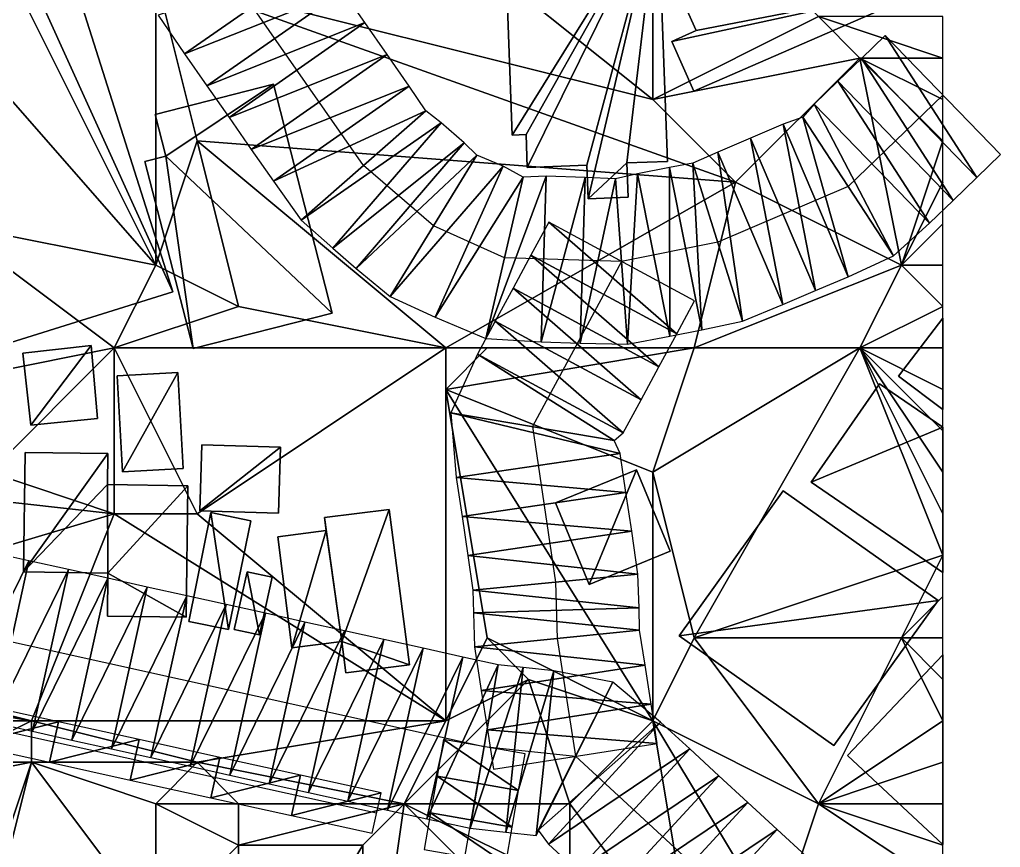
# Model space of a CAD drawing. Header units: metres. Extents: x 891 to 1103, y -901 to 900.
# Drawn here: x 1055.43 to 1102.78, y -384.11 to -344.15 of the extents above; entities that cross this region are included whole.
import ezdxf

# ---------------------------------------------------------------- set-up
doc = ezdxf.new("R2010")
doc.units = ezdxf.units.M
for name, color, linetype in [('OSM_BUILDING_FOOTPRINTS', 7, 'CONTINUOUS'), ('OSM_BUILDING_ROOFS', 1, 'CONTINUOUS'), ('OSM_BUILDING_WALLS', 8, 'CONTINUOUS'), ('OSM_ROAD_AXES', 2, 'CONTINUOUS'), ('OSM_ROAD_SURFACE', 9, 'CONTINUOUS'), ('OSM_TERRAIN', 3, 'CONTINUOUS'), ('OSM_WATER_SURFACE', 5, 'CONTINUOUS'), ('OSM_WATERWAYS', 5, 'CONTINUOUS')]:
    doc.layers.add(name, color=color, linetype=linetype)

msp = doc.modelspace()

# ---------------------------------------------------------------- linework, layer by layer
at = {"layer": 'OSM_BUILDING_FOOTPRINTS'}
for points in [[(1100, -342.354, 6.285), (1100, -333.365, 6.285), (1098.722, -330.487, 6.285), (1085.579, -336.238, 6.285), (1088.099, -341.922, 6.285), (1087.071, -342.375, 6.285), (1088.088, -344.676, 6.285), (1086.916, -345.195, 6.285), (1087.988, -347.606, 6.285)], [(1048.284, -339.234, 4.945), (1053.7, -337.21, 4.945), (1053.358, -336.126, 4.945), (1055.867, -335.341, 4.945), (1062.83, -357.282, 4.945), (1054.75, -359.815, 4.945), (1048.284, -339.234, 4.945)], [(1078.803, -338.682, 5.972), (1086.242, -338.405, 5.972), (1086.706, -350.99, 5.972), (1084.75, -351.057, 5.972), (1084.816, -352.716, 5.972), (1082.882, -352.793, 5.972), (1082.815, -351.178, 5.972), (1079.941, -351.289, 5.972), (1079.886, -349.696, 5.972), (1079.212, -349.718, 5.972), (1078.803, -338.682, 5.972)], [(1061.968, -348.723, 5.219), (1067.683, -347.263, 5.219), (1070.523, -358.322, 5.219), (1063.803, -360.025, 5.219), (1061.471, -350.99, 5.219), (1062.488, -350.736, 5.219), (1061.968, -348.723, 5.219)], [(1100, -358.552, 7.673), (1097.859, -361.364, 7.673), (1100, -362.969, 7.673)], [(1058.884, -359.881, 5.393), (1055.59, -360.257, 5.393), (1055.977, -363.73, 5.393), (1059.193, -363.398, 5.393), (1058.884, -359.881, 5.393)], [(1060.144, -361.341, 5.439), (1063.073, -361.186, 5.439), (1063.327, -365.82, 5.439), (1060.398, -365.986, 5.439), (1060.144, -361.341, 5.439)], [(1100, -363.828, 7.788), (1096.942, -361.729, 7.788), (1093.647, -366.473, 7.788), (1100, -370.831, 7.788)], [(1055.7, -365.046, 4.814), (1059.691, -365.101, 4.814), (1059.669, -366.594, 4.814), (1063.548, -366.649, 4.814), (1063.471, -372.997, 4.814), (1059.668, -372.942, 4.814), (1059.691, -370.863, 4.814), (1055.623, -370.807, 4.814), (1055.7, -365.046, 4.814)], [(1067.926, -367.966, 6.033), (1064.123, -367.855, 6.033), (1064.234, -364.67, 6.033), (1068.025, -364.792, 6.033), (1067.926, -367.966, 6.033)], [(1081.301, -367.468, 6.908), (1085.214, -365.876, 6.908), (1086.838, -369.813, 6.908), (1082.936, -371.416, 6.908), (1081.301, -367.468, 6.908)], [(1092.299, -366.893, 7.331), (1099.771, -372.191, 7.331), (1094.742, -379.191, 7.331), (1087.269, -373.894, 7.331), (1092.299, -366.893, 7.331)], [(1070.225, -368.817, 5.763), (1070.147, -368.187, 5.763), (1073.276, -367.789, 5.763), (1074.248, -375.298, 5.763), (1071.175, -375.685, 5.763), (1070.987, -374.17, 5.763), (1068.578, -374.479, 5.763), (1067.892, -369.116, 5.763), (1070.225, -368.817, 5.763)], [(1066.588, -368.342, 5.377), (1065.516, -373.583, 5.377), (1063.592, -373.196, 5.377), (1064.665, -367.943, 5.377), (1066.588, -368.342, 5.377)], [(1065.792, -373.583, 5.511), (1066.411, -370.808, 5.511), (1067.616, -371.062, 5.511), (1067.008, -373.849, 5.511), (1065.792, -373.583, 5.511)], [(1100, -374.807, 7.669), (1095.394, -379.678, 7.669), (1100, -383.975, 7.669)]]:
    msp.add_polyline3d(points, close=True, dxfattribs=at)
at = {"layer": 'OSM_BUILDING_ROOFS'}
for points in [[(1053.7, -337.21, 14.945), (1062.83, -357.282, 14.945), (1055.867, -335.341, 14.945)], [(1053.7, -337.21, 14.945), (1054.75, -359.815, 14.945), (1062.83, -357.282, 14.945)], [(1086.242, -338.405, 15.972), (1078.803, -338.682, 15.972), (1079.212, -349.718, 15.972)], [(1086.242, -338.405, 15.972), (1079.212, -349.718, 15.972), (1079.886, -349.696, 15.972)], [(1086.242, -338.405, 15.972), (1079.886, -349.696, 15.972), (1079.941, -351.289, 15.972)], [(1086.242, -338.405, 15.972), (1079.941, -351.289, 15.972), (1082.815, -351.178, 15.972)], [(1086.242, -338.405, 15.972), (1082.815, -351.178, 15.972), (1082.882, -352.793, 15.972)], [(1084.75, -351.057, 15.972), (1086.242, -338.405, 15.972), (1082.882, -352.793, 15.972)], [(1084.75, -351.057, 15.972), (1086.706, -350.99, 15.972), (1086.242, -338.405, 15.972)], [(1086.916, -345.195, 16.285), (1087.988, -347.606, 16.285), (1100, -342.354, 16.285)], [(1100, -342.354, 16.285), (1088.088, -344.676, 16.285), (1086.916, -345.195, 16.285)], [(1100, -342.354, 16.285), (1087.071, -342.375, 16.285), (1088.088, -344.676, 16.285)], [(1067.683, -347.263, 15.219), (1061.968, -348.723, 15.219), (1062.488, -350.736, 15.219)], [(1062.488, -350.736, 15.219), (1070.523, -358.322, 15.219), (1067.683, -347.263, 15.219)], [(1062.488, -350.736, 15.219), (1061.471, -350.99, 15.219), (1063.803, -360.025, 15.219)], [(1062.488, -350.736, 15.219), (1063.803, -360.025, 15.219), (1070.523, -358.322, 15.219)], [(1082.882, -352.793, 15.972), (1084.816, -352.716, 15.972), (1084.75, -351.057, 15.972)], [(1097.859, -361.364, 17.673), (1100, -362.969, 17.673), (1100, -358.552, 17.673)], [(1055.977, -363.73, 15.393), (1058.884, -359.881, 15.393), (1055.59, -360.257, 15.393)], [(1055.977, -363.73, 15.393), (1059.193, -363.398, 15.393), (1058.884, -359.881, 15.393)], [(1063.073, -361.186, 15.439), (1060.144, -361.341, 15.439), (1060.398, -365.986, 15.439)], [(1063.073, -361.186, 15.439), (1060.398, -365.986, 15.439), (1063.327, -365.82, 15.439)], [(1093.647, -366.473, 17.788), (1100, -363.828, 17.788), (1096.942, -361.729, 17.788)], [(1093.647, -366.473, 17.788), (1100, -370.831, 17.788), (1100, -363.828, 17.788)], [(1059.691, -365.101, 14.814), (1055.7, -365.046, 14.814), (1055.623, -370.807, 14.814)], [(1064.123, -367.855, 16.033), (1068.025, -364.792, 16.033), (1064.234, -364.67, 16.033)], [(1064.123, -367.855, 16.033), (1067.926, -367.966, 16.033), (1068.025, -364.792, 16.033)], [(1059.669, -366.594, 14.814), (1059.691, -365.101, 14.814), (1055.623, -370.807, 14.814)], [(1085.214, -365.876, 16.908), (1081.301, -367.468, 16.908), (1082.936, -371.416, 16.908)], [(1085.214, -365.876, 16.908), (1082.936, -371.416, 16.908), (1086.838, -369.813, 16.908)], [(1059.669, -366.594, 14.814), (1055.623, -370.807, 14.814), (1059.691, -370.863, 14.814)], [(1059.691, -370.863, 14.814), (1063.548, -366.649, 14.814), (1059.669, -366.594, 14.814)], [(1059.691, -370.863, 14.814), (1063.471, -372.997, 14.814), (1063.548, -366.649, 14.814)], [(1099.771, -372.191, 17.331), (1092.299, -366.893, 17.331), (1087.269, -373.894, 17.331)], [(1070.987, -374.17, 15.763), (1073.276, -367.789, 15.763), (1070.147, -368.187, 15.763)], [(1070.987, -374.17, 15.763), (1074.248, -375.298, 15.763), (1073.276, -367.789, 15.763)], [(1065.516, -373.583, 15.377), (1064.665, -367.943, 15.377), (1063.592, -373.196, 15.377)], [(1065.516, -373.583, 15.377), (1066.588, -368.342, 15.377), (1064.665, -367.943, 15.377)], [(1070.987, -374.17, 15.763), (1070.147, -368.187, 15.763), (1070.225, -368.817, 15.763)], [(1070.225, -368.817, 15.763), (1067.892, -369.116, 15.763), (1068.578, -374.479, 15.763)], [(1070.225, -368.817, 15.763), (1068.578, -374.479, 15.763), (1070.987, -374.17, 15.763)], [(1059.691, -370.863, 14.814), (1059.668, -372.942, 14.814), (1063.471, -372.997, 14.814)], [(1066.411, -370.808, 15.511), (1065.792, -373.583, 15.511), (1067.008, -373.849, 15.511)], [(1066.411, -370.808, 15.511), (1067.008, -373.849, 15.511), (1067.616, -371.062, 15.511)], [(1099.771, -372.191, 17.331), (1087.269, -373.894, 17.331), (1094.742, -379.191, 17.331)], [(1070.987, -374.17, 15.763), (1071.175, -375.685, 15.763), (1074.248, -375.298, 15.763)], [(1095.394, -379.678, 17.669), (1100, -383.975, 17.669), (1100, -374.807, 17.669)]]:
    msp.add_3dface(points, dxfattribs=at)
at = {"layer": 'OSM_BUILDING_WALLS'}
for points in [[(1062.83, -357.282, 4.945), (1055.867, -335.341, 4.945), (1055.867, -335.341, 14.945)], [(1062.83, -357.282, 4.945), (1055.867, -335.341, 14.945), (1062.83, -357.282, 14.945)], [(1086.706, -350.99, 5.972), (1086.242, -338.405, 5.972), (1086.242, -338.405, 15.972)], [(1086.706, -350.99, 5.972), (1086.242, -338.405, 15.972), (1086.706, -350.99, 15.972)], [(1078.803, -338.682, 5.972), (1079.212, -349.718, 5.972), (1079.212, -349.718, 15.972)], [(1078.803, -338.682, 5.972), (1079.212, -349.718, 15.972), (1078.803, -338.682, 15.972)], [(1087.988, -347.606, 6.285), (1100, -342.354, 6.285), (1100, -342.354, 16.285)], [(1087.988, -347.606, 6.285), (1100, -342.354, 16.285), (1087.988, -347.606, 16.285)], [(1087.071, -342.375, 6.285), (1088.088, -344.676, 6.285), (1088.088, -344.676, 16.285)], [(1087.071, -342.375, 6.285), (1088.088, -344.676, 16.285), (1087.071, -342.375, 16.285)], [(1088.088, -344.676, 6.285), (1086.916, -345.195, 6.285), (1086.916, -345.195, 16.285)], [(1088.088, -344.676, 6.285), (1086.916, -345.195, 16.285), (1088.088, -344.676, 16.285)], [(1086.916, -345.195, 6.285), (1087.988, -347.606, 6.285), (1087.988, -347.606, 16.285)], [(1086.916, -345.195, 6.285), (1087.988, -347.606, 16.285), (1086.916, -345.195, 16.285)], [(1067.683, -347.263, 5.219), (1061.968, -348.723, 5.219), (1061.968, -348.723, 15.219)], [(1067.683, -347.263, 5.219), (1061.968, -348.723, 15.219), (1067.683, -347.263, 15.219)], [(1070.523, -358.322, 5.219), (1067.683, -347.263, 5.219), (1067.683, -347.263, 15.219)], [(1070.523, -358.322, 5.219), (1067.683, -347.263, 15.219), (1070.523, -358.322, 15.219)], [(1061.968, -348.723, 5.219), (1062.488, -350.736, 5.219), (1062.488, -350.736, 15.219)], [(1061.968, -348.723, 5.219), (1062.488, -350.736, 15.219), (1061.968, -348.723, 15.219)], [(1079.212, -349.718, 5.972), (1079.886, -349.696, 5.972), (1079.886, -349.696, 15.972)], [(1079.212, -349.718, 5.972), (1079.886, -349.696, 15.972), (1079.212, -349.718, 15.972)], [(1079.886, -349.696, 5.972), (1079.941, -351.289, 5.972), (1079.941, -351.289, 15.972)], [(1079.886, -349.696, 5.972), (1079.941, -351.289, 15.972), (1079.886, -349.696, 15.972)], [(1062.488, -350.736, 5.219), (1061.471, -350.99, 5.219), (1061.471, -350.99, 15.219)], [(1062.488, -350.736, 5.219), (1061.471, -350.99, 15.219), (1062.488, -350.736, 15.219)], [(1061.471, -350.99, 5.219), (1063.803, -360.025, 5.219), (1063.803, -360.025, 15.219)], [(1061.471, -350.99, 5.219), (1063.803, -360.025, 15.219), (1061.471, -350.99, 15.219)], [(1079.941, -351.289, 5.972), (1082.815, -351.178, 5.972), (1082.815, -351.178, 15.972)], [(1079.941, -351.289, 5.972), (1082.815, -351.178, 15.972), (1079.941, -351.289, 15.972)], [(1082.815, -351.178, 5.972), (1082.882, -352.793, 5.972), (1082.882, -352.793, 15.972)], [(1082.815, -351.178, 5.972), (1082.882, -352.793, 15.972), (1082.815, -351.178, 15.972)], [(1084.75, -351.057, 5.972), (1086.706, -350.99, 5.972), (1086.706, -350.99, 15.972)], [(1084.75, -351.057, 5.972), (1086.706, -350.99, 15.972), (1084.75, -351.057, 15.972)], [(1084.816, -352.716, 5.972), (1084.75, -351.057, 5.972), (1084.75, -351.057, 15.972)], [(1084.816, -352.716, 5.972), (1084.75, -351.057, 15.972), (1084.816, -352.716, 15.972)], [(1082.882, -352.793, 5.972), (1084.816, -352.716, 5.972), (1084.816, -352.716, 15.972)], [(1082.882, -352.793, 5.972), (1084.816, -352.716, 15.972), (1082.882, -352.793, 15.972)], [(1054.75, -359.815, 4.945), (1062.83, -357.282, 4.945), (1062.83, -357.282, 14.945)], [(1054.75, -359.815, 4.945), (1062.83, -357.282, 14.945), (1054.75, -359.815, 14.945)], [(1063.803, -360.025, 5.219), (1070.523, -358.322, 5.219), (1070.523, -358.322, 15.219)], [(1063.803, -360.025, 5.219), (1070.523, -358.322, 15.219), (1063.803, -360.025, 15.219)], [(1100, -358.552, 7.673), (1097.859, -361.364, 7.673), (1097.859, -361.364, 17.673)], [(1100, -358.552, 7.673), (1097.859, -361.364, 17.673), (1100, -358.552, 17.673)], [(1100, -362.969, 7.673), (1100, -358.552, 7.673), (1100, -358.552, 17.673)], [(1100, -362.969, 7.673), (1100, -358.552, 17.673), (1100, -362.969, 17.673)], [(1058.884, -359.881, 5.393), (1055.59, -360.257, 5.393), (1055.59, -360.257, 15.393)], [(1058.884, -359.881, 5.393), (1055.59, -360.257, 15.393), (1058.884, -359.881, 15.393)], [(1055.59, -360.257, 5.393), (1055.977, -363.73, 5.393), (1055.977, -363.73, 15.393)], [(1055.59, -360.257, 5.393), (1055.977, -363.73, 15.393), (1055.59, -360.257, 15.393)], [(1059.193, -363.398, 5.393), (1058.884, -359.881, 5.393), (1058.884, -359.881, 15.393)], [(1059.193, -363.398, 5.393), (1058.884, -359.881, 15.393), (1059.193, -363.398, 15.393)], [(1063.073, -361.186, 5.439), (1060.144, -361.341, 5.439), (1060.144, -361.341, 15.439)], [(1063.073, -361.186, 5.439), (1060.144, -361.341, 15.439), (1063.073, -361.186, 15.439)], [(1063.327, -365.82, 5.439), (1063.073, -361.186, 5.439), (1063.073, -361.186, 15.439)], [(1063.327, -365.82, 5.439), (1063.073, -361.186, 15.439), (1063.327, -365.82, 15.439)], [(1060.144, -361.341, 5.439), (1060.398, -365.986, 5.439), (1060.398, -365.986, 15.439)], [(1060.144, -361.341, 5.439), (1060.398, -365.986, 15.439), (1060.144, -361.341, 15.439)], [(1096.942, -361.729, 7.788), (1093.647, -366.473, 7.788), (1093.647, -366.473, 17.788)], [(1096.942, -361.729, 7.788), (1093.647, -366.473, 17.788), (1096.942, -361.729, 17.788)], [(1100, -363.828, 7.788), (1096.942, -361.729, 7.788), (1096.942, -361.729, 17.788)], [(1100, -363.828, 7.788), (1096.942, -361.729, 17.788), (1100, -363.828, 17.788)], [(1097.859, -361.364, 7.673), (1100, -362.969, 7.673), (1100, -362.969, 17.673)], [(1097.859, -361.364, 7.673), (1100, -362.969, 17.673), (1097.859, -361.364, 17.673)], [(1055.977, -363.73, 5.393), (1059.193, -363.398, 5.393), (1059.193, -363.398, 15.393)], [(1055.977, -363.73, 5.393), (1059.193, -363.398, 15.393), (1055.977, -363.73, 15.393)], [(1100, -370.831, 7.788), (1100, -363.828, 7.788), (1100, -363.828, 17.788)], [(1100, -370.831, 7.788), (1100, -363.828, 17.788), (1100, -370.831, 17.788)], [(1055.7, -365.046, 4.814), (1055.623, -370.807, 4.814), (1055.623, -370.807, 14.814)], [(1055.7, -365.046, 4.814), (1055.623, -370.807, 14.814), (1055.7, -365.046, 14.814)], [(1059.691, -365.101, 4.814), (1055.7, -365.046, 4.814), (1055.7, -365.046, 14.814)], [(1059.691, -365.101, 4.814), (1055.7, -365.046, 14.814), (1059.691, -365.101, 14.814)], [(1064.234, -364.67, 6.033), (1064.123, -367.855, 6.033), (1064.123, -367.855, 16.033)], [(1064.234, -364.67, 6.033), (1064.123, -367.855, 16.033), (1064.234, -364.67, 16.033)], [(1068.025, -364.792, 6.033), (1064.234, -364.67, 6.033), (1064.234, -364.67, 16.033)], [(1068.025, -364.792, 6.033), (1064.234, -364.67, 16.033), (1068.025, -364.792, 16.033)], [(1067.926, -367.966, 6.033), (1068.025, -364.792, 6.033), (1068.025, -364.792, 16.033)], [(1067.926, -367.966, 6.033), (1068.025, -364.792, 16.033), (1067.926, -367.966, 16.033)], [(1059.669, -366.594, 4.814), (1059.691, -365.101, 4.814), (1059.691, -365.101, 14.814)], [(1059.669, -366.594, 4.814), (1059.691, -365.101, 14.814), (1059.669, -366.594, 14.814)], [(1060.398, -365.986, 5.439), (1063.327, -365.82, 5.439), (1063.327, -365.82, 15.439)], [(1060.398, -365.986, 5.439), (1063.327, -365.82, 15.439), (1060.398, -365.986, 15.439)], [(1085.214, -365.876, 6.908), (1081.301, -367.468, 6.908), (1081.301, -367.468, 16.908)], [(1085.214, -365.876, 6.908), (1081.301, -367.468, 16.908), (1085.214, -365.876, 16.908)], [(1086.838, -369.813, 6.908), (1085.214, -365.876, 6.908), (1085.214, -365.876, 16.908)], [(1086.838, -369.813, 6.908), (1085.214, -365.876, 16.908), (1086.838, -369.813, 16.908)], [(1093.647, -366.473, 7.788), (1100, -370.831, 7.788), (1100, -370.831, 17.788)], [(1093.647, -366.473, 7.788), (1100, -370.831, 17.788), (1093.647, -366.473, 17.788)], [(1063.548, -366.649, 4.814), (1059.669, -366.594, 4.814), (1059.669, -366.594, 14.814)], [(1063.548, -366.649, 4.814), (1059.669, -366.594, 14.814), (1063.548, -366.649, 14.814)], [(1063.471, -372.997, 4.814), (1063.548, -366.649, 4.814), (1063.548, -366.649, 14.814)], [(1063.471, -372.997, 4.814), (1063.548, -366.649, 14.814), (1063.471, -372.997, 14.814)], [(1092.299, -366.893, 7.331), (1087.269, -373.894, 7.331), (1087.269, -373.894, 17.331)], [(1092.299, -366.893, 7.331), (1087.269, -373.894, 17.331), (1092.299, -366.893, 17.331)], [(1099.771, -372.191, 7.331), (1092.299, -366.893, 7.331), (1092.299, -366.893, 17.331)], [(1099.771, -372.191, 7.331), (1092.299, -366.893, 17.331), (1099.771, -372.191, 17.331)], [(1064.123, -367.855, 6.033), (1067.926, -367.966, 6.033), (1067.926, -367.966, 16.033)], [(1064.123, -367.855, 6.033), (1067.926, -367.966, 16.033), (1064.123, -367.855, 16.033)], [(1073.276, -367.789, 5.763), (1070.147, -368.187, 5.763), (1070.147, -368.187, 15.763)], [(1073.276, -367.789, 5.763), (1070.147, -368.187, 15.763), (1073.276, -367.789, 15.763)], [(1074.248, -375.298, 5.763), (1073.276, -367.789, 5.763), (1073.276, -367.789, 15.763)], [(1074.248, -375.298, 5.763), (1073.276, -367.789, 15.763), (1074.248, -375.298, 15.763)], [(1081.301, -367.468, 6.908), (1082.936, -371.416, 6.908), (1082.936, -371.416, 16.908)], [(1081.301, -367.468, 6.908), (1082.936, -371.416, 16.908), (1081.301, -367.468, 16.908)], [(1064.665, -367.943, 5.377), (1063.592, -373.196, 5.377), (1063.592, -373.196, 15.377)], [(1064.665, -367.943, 5.377), (1063.592, -373.196, 15.377), (1064.665, -367.943, 15.377)], [(1066.588, -368.342, 5.377), (1064.665, -367.943, 5.377), (1064.665, -367.943, 15.377)], [(1066.588, -368.342, 5.377), (1064.665, -367.943, 15.377), (1066.588, -368.342, 15.377)], [(1065.516, -373.583, 5.377), (1066.588, -368.342, 5.377), (1066.588, -368.342, 15.377)], [(1065.516, -373.583, 5.377), (1066.588, -368.342, 15.377), (1065.516, -373.583, 15.377)], [(1070.147, -368.187, 5.763), (1070.225, -368.817, 5.763), (1070.225, -368.817, 15.763)], [(1070.147, -368.187, 5.763), (1070.225, -368.817, 15.763), (1070.147, -368.187, 15.763)], [(1070.225, -368.817, 5.763), (1067.892, -369.116, 5.763), (1067.892, -369.116, 15.763)], [(1070.225, -368.817, 5.763), (1067.892, -369.116, 15.763), (1070.225, -368.817, 15.763)], [(1067.892, -369.116, 5.763), (1068.578, -374.479, 5.763), (1068.578, -374.479, 15.763)], [(1067.892, -369.116, 5.763), (1068.578, -374.479, 15.763), (1067.892, -369.116, 15.763)], [(1082.936, -371.416, 6.908), (1086.838, -369.813, 6.908), (1086.838, -369.813, 16.908)], [(1082.936, -371.416, 6.908), (1086.838, -369.813, 16.908), (1082.936, -371.416, 16.908)], [(1055.623, -370.807, 4.814), (1059.691, -370.863, 4.814), (1059.691, -370.863, 14.814)], [(1055.623, -370.807, 4.814), (1059.691, -370.863, 14.814), (1055.623, -370.807, 14.814)], [(1059.691, -370.863, 4.814), (1059.668, -372.942, 4.814), (1059.668, -372.942, 14.814)], [(1059.691, -370.863, 4.814), (1059.668, -372.942, 14.814), (1059.691, -370.863, 14.814)], [(1066.411, -370.808, 5.511), (1065.792, -373.583, 5.511), (1065.792, -373.583, 15.511)], [(1066.411, -370.808, 5.511), (1065.792, -373.583, 15.511), (1066.411, -370.808, 15.511)], [(1067.616, -371.062, 5.511), (1066.411, -370.808, 5.511), (1066.411, -370.808, 15.511)], [(1067.616, -371.062, 5.511), (1066.411, -370.808, 15.511), (1067.616, -371.062, 15.511)], [(1067.008, -373.849, 5.511), (1067.616, -371.062, 5.511), (1067.616, -371.062, 15.511)], [(1067.008, -373.849, 5.511), (1067.616, -371.062, 15.511), (1067.008, -373.849, 15.511)], [(1094.742, -379.191, 7.331), (1099.771, -372.191, 7.331), (1099.771, -372.191, 17.331)], [(1094.742, -379.191, 7.331), (1099.771, -372.191, 17.331), (1094.742, -379.191, 17.331)], [(1059.668, -372.942, 4.814), (1063.471, -372.997, 4.814), (1063.471, -372.997, 14.814)], [(1059.668, -372.942, 4.814), (1063.471, -372.997, 14.814), (1059.668, -372.942, 14.814)], [(1063.592, -373.196, 5.377), (1065.516, -373.583, 5.377), (1065.516, -373.583, 15.377)], [(1063.592, -373.196, 5.377), (1065.516, -373.583, 15.377), (1063.592, -373.196, 15.377)], [(1065.792, -373.583, 5.511), (1067.008, -373.849, 5.511), (1067.008, -373.849, 15.511)], [(1065.792, -373.583, 5.511), (1067.008, -373.849, 15.511), (1065.792, -373.583, 15.511)], [(1087.269, -373.894, 7.331), (1094.742, -379.191, 7.331), (1094.742, -379.191, 17.331)], [(1087.269, -373.894, 7.331), (1094.742, -379.191, 17.331), (1087.269, -373.894, 17.331)], [(1068.578, -374.479, 5.763), (1070.987, -374.17, 5.763), (1070.987, -374.17, 15.763)], [(1068.578, -374.479, 5.763), (1070.987, -374.17, 15.763), (1068.578, -374.479, 15.763)], [(1070.987, -374.17, 5.763), (1071.175, -375.685, 5.763), (1071.175, -375.685, 15.763)], [(1070.987, -374.17, 5.763), (1071.175, -375.685, 15.763), (1070.987, -374.17, 15.763)], [(1100, -374.807, 7.669), (1095.394, -379.678, 7.669), (1095.394, -379.678, 17.669)], [(1100, -374.807, 7.669), (1095.394, -379.678, 17.669), (1100, -374.807, 17.669)], [(1100, -383.975, 7.669), (1100, -374.807, 7.669), (1100, -374.807, 17.669)], [(1100, -383.975, 7.669), (1100, -374.807, 17.669), (1100, -383.975, 17.669)], [(1071.175, -375.685, 5.763), (1074.248, -375.298, 5.763), (1074.248, -375.298, 15.763)], [(1071.175, -375.685, 5.763), (1074.248, -375.298, 15.763), (1071.175, -375.685, 15.763)], [(1095.394, -379.678, 7.669), (1100, -383.975, 7.669), (1100, -383.975, 17.669)], [(1095.394, -379.678, 7.669), (1100, -383.975, 17.669), (1095.394, -379.678, 17.669)]]:
    msp.add_3dface(points, dxfattribs=at)
at = {"layer": 'OSM_ROAD_AXES'}
for points in [[(1100, -347.791, 8.88), (1095.438, -352.207, 9.059), (1089.138, -354.894, 8.937), (1084.495, -355.823, 8.778), (1078.847, -355.646, 8.547), (1075.409, -354.098, 8.388), (1072.038, -351.189, 8.224), (1065.605, -341.977, 7.724), (1054.474, -316.663, 7.113), (1047.655, -301.346, 7.406), (1040.216, -283.264, 8.159)], [(1084.495, -355.823, 8.778), (1080.195, -363.797, 8.917), (1081.3, -371.306, 8.945), (1081.378, -374.026, 8.975), (1082.262, -379.71, 8.714)], [(992.949, -356.651, 2.258), (1003.328, -363.419, 2.144), (1026.452, -367.843, 3.414), (1077.863, -379.246, 8.463), (1082.262, -379.71, 8.714), (1093.503, -390.062, 9.682), (1100, -399.277, 9.83)], [(1070.312, -421.978, 9.412), (1076.624, -386.335, 8.478), (1077.863, -379.246, 8.463)]]:
    msp.add_polyline3d(points, dxfattribs=at)
at = {"layer": 'OSM_ROAD_SURFACE'}
for points in [[(1069.957, -341.222, 7.79), (1062.113, -343.927, 7.685), (1063.398, -345.802, 7.842)], [(1071.029, -342.757, 7.87), (1069.957, -341.222, 7.79), (1063.398, -345.802, 7.842)], [(1071.029, -342.757, 7.87), (1063.398, -345.802, 7.842), (1064.47, -347.338, 7.906)], [(1072.101, -344.293, 7.949), (1071.029, -342.757, 7.87), (1064.47, -347.338, 7.906)], [(1072.101, -344.293, 7.949), (1064.47, -347.338, 7.906), (1065.542, -348.873, 7.971)], [(1073.173, -345.828, 8.224), (1072.101, -344.293, 7.949), (1065.542, -348.873, 7.971)], [(1097.218, -344.917, 8.78), (1096.078, -346.021, 9.057), (1101.642, -351.769, 9.015)], [(1097.218, -344.917, 8.78), (1101.642, -351.769, 9.015), (1102.782, -350.665, 8.997)], [(1073.173, -345.828, 8.224), (1065.542, -348.873, 7.971), (1066.614, -350.409, 8.035)], [(1074.245, -347.364, 8.325), (1073.173, -345.828, 8.224), (1066.614, -350.409, 8.035)], [(1096.078, -346.021, 9.057), (1094.937, -347.125, 9.06), (1100.501, -352.873, 9.028)], [(1096.078, -346.021, 9.057), (1100.501, -352.873, 9.028), (1101.642, -351.769, 9.015)], [(1074.245, -347.364, 8.325), (1066.614, -350.409, 8.035), (1067.686, -351.944, 8.091)], [(1075.046, -348.552, 8.373), (1074.245, -347.364, 8.325), (1067.686, -351.944, 8.091)], [(1094.937, -347.125, 9.06), (1093.797, -348.229, 9.059), (1099.361, -353.977, 9.128)], [(1094.937, -347.125, 9.06), (1099.361, -353.977, 9.128), (1100.501, -352.873, 9.028)], [(1093.797, -348.229, 9.059), (1093.249, -348.859, 9.059), (1097.628, -355.555, 9.16)], [(1093.797, -348.229, 9.059), (1097.628, -355.555, 9.16), (1099.361, -353.977, 9.128)], [(1075.046, -348.552, 8.373), (1067.686, -351.944, 8.091), (1069.03, -353.826, 8.161)], [(1075.775, -349.13, 8.412), (1075.046, -348.552, 8.373), (1069.03, -353.826, 8.161)], [(1093.249, -348.859, 9.059), (1092.294, -349.199, 9.007), (1095.433, -356.558, 9.101)], [(1093.249, -348.859, 9.059), (1095.433, -356.558, 9.101), (1097.628, -355.555, 9.16)], [(1075.775, -349.13, 8.412), (1069.03, -353.826, 8.161), (1070.549, -355.187, 8.235)], [(1076.898, -350.1, 8.472), (1075.775, -349.13, 8.412), (1070.549, -355.187, 8.235)], [(1092.294, -349.199, 9.007), (1090.719, -349.871, 8.917), (1093.857, -357.23, 9.055)], [(1092.294, -349.199, 9.007), (1093.857, -357.23, 9.055), (1095.433, -356.558, 9.101)], [(1090.719, -349.871, 8.917), (1089.144, -350.543, 8.827), (1092.282, -357.902, 9.008)], [(1090.719, -349.871, 8.917), (1092.282, -357.902, 9.008), (1093.857, -357.23, 9.055)], [(1076.898, -350.1, 8.472), (1070.549, -355.187, 8.235), (1071.673, -356.157, 8.29)], [(1077.501, -350.688, 8.505), (1076.898, -350.1, 8.472), (1071.673, -356.157, 8.29)], [(1077.501, -350.688, 8.505), (1071.673, -356.157, 8.29), (1073.318, -357.507, 8.37)], [(1078.771, -351.225, 8.565), (1077.501, -350.688, 8.505), (1073.318, -357.507, 8.37)], [(1089.144, -350.543, 8.827), (1087.939, -351.078, 8.915), (1090.337, -358.71, 8.952)], [(1089.144, -350.543, 8.827), (1090.337, -358.71, 8.952), (1092.282, -357.902, 9.008)], [(1078.771, -351.225, 8.565), (1073.318, -357.507, 8.37), (1075.485, -358.519, 8.47)], [(1079.748, -351.749, 8.611), (1078.771, -351.225, 8.565), (1075.485, -358.519, 8.47)], [(1086.806, -351.282, 8.91), (1085.258, -351.591, 8.847), (1086.828, -359.436, 8.849)], [(1087.939, -351.078, 8.915), (1086.806, -351.282, 8.91), (1088.375, -359.126, 8.901)], [(1086.806, -351.282, 8.91), (1086.828, -359.436, 8.849), (1088.375, -359.126, 8.901)], [(1087.939, -351.078, 8.915), (1088.375, -359.126, 8.901), (1090.337, -358.71, 8.952)], [(1079.748, -351.749, 8.611), (1075.485, -358.519, 8.47), (1077.945, -359.543, 8.569)], [(1080.855, -351.707, 8.658), (1079.748, -351.749, 8.611), (1077.945, -359.543, 8.569)], [(1080.855, -351.707, 8.658), (1077.945, -359.543, 8.569), (1080.604, -359.703, 8.65)], [(1082.738, -351.766, 8.74), (1080.855, -351.707, 8.658), (1080.604, -359.703, 8.65)], [(1082.738, -351.766, 8.74), (1080.604, -359.703, 8.65), (1082.487, -359.762, 8.709)], [(1084.204, -351.834, 8.804), (1082.738, -351.766, 8.74), (1082.487, -359.762, 8.709)], [(1085.258, -351.591, 8.847), (1084.204, -351.834, 8.804), (1084.787, -359.812, 8.78)], [(1085.258, -351.591, 8.847), (1084.787, -359.812, 8.78), (1086.828, -359.436, 8.849)], [(1084.204, -351.834, 8.804), (1082.487, -359.762, 8.709), (1084.787, -359.812, 8.78)], [(1080.975, -353.924, 8.678), (1080.115, -355.519, 8.651), (1087.156, -359.316, 8.861)], [(1080.975, -353.924, 8.678), (1087.156, -359.316, 8.861), (1088.016, -357.722, 8.911)], [(1080.115, -355.519, 8.651), (1079.255, -357.114, 8.624), (1086.296, -360.911, 8.901)], [(1080.115, -355.519, 8.651), (1086.296, -360.911, 8.901), (1087.156, -359.316, 8.861)], [(1079.255, -357.114, 8.624), (1078.395, -358.708, 8.595), (1085.436, -362.506, 8.95)], [(1079.255, -357.114, 8.624), (1085.436, -362.506, 8.95), (1086.296, -360.911, 8.901)], [(1078.395, -358.708, 8.595), (1077.535, -360.303, 8.825), (1084.576, -364.101, 9)], [(1078.395, -358.708, 8.595), (1084.576, -364.101, 9), (1085.436, -362.506, 8.95)], [(1077.535, -360.303, 8.825), (1076.251, -363.133, 8.906), (1084.14, -364.46, 9.01)], [(1077.535, -360.303, 8.825), (1084.14, -364.46, 9.01), (1084.576, -364.101, 9)], [(1076.251, -363.133, 8.906), (1076.514, -366.256, 8.877), (1084.429, -365.091, 9.032)], [(1076.251, -363.133, 8.906), (1084.429, -365.091, 9.032), (1084.14, -364.46, 9.01)], [(1076.514, -366.256, 8.877), (1084.705, -366.969, 9.046), (1084.429, -365.091, 9.032)], [(1076.514, -366.256, 8.877), (1076.791, -368.134, 8.886), (1084.705, -366.969, 9.046)], [(1076.791, -368.134, 8.886), (1084.982, -368.846, 9.051), (1084.705, -366.969, 9.046)], [(1076.791, -368.134, 8.886), (1077.067, -370.011, 8.895), (1084.982, -368.846, 9.051)], [(1077.067, -370.011, 8.895), (1085.282, -370.918, 9.056), (1084.982, -368.846, 9.051)], [(1052.243, -377.661, 6.559), (1055.88, -370.273, 6.985), (1053.976, -369.851, 6.814)], [(1052.243, -377.661, 6.559), (1054.147, -378.083, 6.709), (1055.88, -370.273, 6.985)], [(1054.147, -378.083, 6.709), (1057.784, -370.695, 7.157), (1055.88, -370.273, 6.985)], [(1077.067, -370.011, 8.895), (1077.319, -371.693, 8.904), (1085.282, -370.918, 9.056)], [(1054.147, -378.083, 6.709), (1056.052, -378.505, 6.845), (1057.784, -370.695, 7.157)], [(1056.052, -378.505, 6.845), (1059.688, -371.118, 7.302), (1057.784, -370.695, 7.157)], [(1056.052, -378.505, 6.845), (1057.956, -378.928, 7.031), (1059.688, -371.118, 7.302)], [(1057.956, -378.928, 7.031), (1061.592, -371.54, 7.415), (1059.688, -371.118, 7.302)], [(1077.319, -371.693, 8.904), (1085.338, -372.552, 9.057), (1085.282, -370.918, 9.056)], [(1057.956, -378.928, 7.031), (1059.86, -379.35, 7.217), (1061.592, -371.54, 7.415)], [(1059.86, -379.35, 7.217), (1063.496, -371.962, 7.527), (1061.592, -371.54, 7.415)], [(1077.319, -371.693, 8.904), (1077.341, -372.78, 8.864), (1085.338, -372.552, 9.057)], [(1059.86, -379.35, 7.217), (1061.764, -379.772, 7.404), (1063.496, -371.962, 7.527)], [(1061.764, -379.772, 7.404), (1065.4, -372.385, 7.64), (1063.496, -371.962, 7.527)], [(1061.764, -379.772, 7.404), (1063.668, -380.195, 7.603), (1065.4, -372.385, 7.64)], [(1063.668, -380.195, 7.603), (1067.304, -372.807, 7.753), (1065.4, -372.385, 7.64)], [(1077.341, -372.78, 8.864), (1085.357, -373.619, 9.057), (1085.338, -372.552, 9.057)], [(1063.668, -380.195, 7.603), (1065.572, -380.617, 7.666), (1067.304, -372.807, 7.753)], [(1065.572, -380.617, 7.666), (1069.208, -373.229, 7.968), (1067.304, -372.807, 7.753)], [(1077.341, -372.78, 8.864), (1077.399, -374.434, 8.812), (1085.357, -373.619, 9.057)], [(1065.572, -380.617, 7.666), (1067.476, -381.039, 7.778), (1069.208, -373.229, 7.968)], [(1067.476, -381.039, 7.778), (1071.112, -373.652, 8.175), (1069.208, -373.229, 7.968)], [(1067.476, -381.039, 7.778), (1069.38, -381.462, 7.889), (1071.112, -373.652, 8.175)], [(1069.38, -381.462, 7.889), (1073.017, -374.074, 8.207), (1071.112, -373.652, 8.175)], [(1069.38, -381.462, 7.889), (1071.284, -381.884, 8.001), (1073.017, -374.074, 8.207)], [(1071.284, -381.884, 8.001), (1074.921, -374.496, 8.238), (1073.017, -374.074, 8.207)], [(1077.399, -374.434, 8.812), (1085.625, -375.306, 9.062), (1085.357, -373.619, 9.057)], [(1071.284, -381.884, 8.001), (1073.188, -382.306, 8.246), (1074.921, -374.496, 8.238)], [(1073.188, -382.306, 8.246), (1076.825, -374.918, 8.604), (1074.921, -374.496, 8.238)], [(1077.399, -374.434, 8.812), (1077.72, -376.536, 8.5), (1085.625, -375.306, 9.062)], [(1073.188, -382.306, 8.246), (1075.092, -382.729, 8.432), (1076.825, -374.918, 8.604)], [(1075.092, -382.729, 8.432), (1078.538, -375.303, 8.753), (1076.825, -374.918, 8.604)], [(1075.092, -382.729, 8.432), (1077.187, -383.189, 8.614), (1078.538, -375.303, 8.753)], [(1077.187, -383.189, 8.614), (1079.749, -375.423, 8.797), (1078.538, -375.303, 8.753)], [(1077.187, -383.189, 8.614), (1078.909, -383.379, 8.718), (1079.749, -375.423, 8.797)], [(1077.72, -376.536, 8.5), (1085.92, -377.201, 9.067), (1085.625, -375.306, 9.062)], [(1078.909, -383.379, 8.718), (1081.216, -375.578, 9.043), (1079.749, -375.423, 8.797)], [(1078.909, -383.379, 8.718), (1080.375, -383.534, 8.806), (1081.216, -375.578, 9.043)], [(1080.375, -383.534, 8.806), (1084.064, -376.139, 9.048), (1081.216, -375.578, 9.043)], [(1080.375, -383.534, 8.806), (1080.46, -383.282, 8.785), (1084.064, -376.139, 9.048)], [(1080.46, -383.282, 8.785), (1086.377, -378.062, 9.104), (1084.064, -376.139, 9.048)], [(1077.72, -376.536, 8.5), (1078.015, -378.43, 8.517), (1085.92, -377.201, 9.067)], [(1078.015, -378.43, 8.517), (1086.214, -379.096, 9.106), (1085.92, -377.201, 9.067)], [(1080.46, -383.282, 8.785), (1080.958, -383.947, 8.877), (1086.377, -378.062, 9.104)], [(1080.958, -383.947, 8.877), (1087.782, -379.356, 9.195), (1086.377, -378.062, 9.104)], [(1078.015, -378.43, 8.517), (1078.309, -380.325, 8.541), (1086.214, -379.096, 9.106)], [(1079.523, -381.362, 8.607), (1075.892, -378.902, 8.286), (1075.583, -380.674, 8.408)], [(1079.523, -381.362, 8.607), (1079.833, -379.59, 8.613), (1075.892, -378.902, 8.286)], [(1080.958, -383.947, 8.877), (1082.363, -385.241, 9.055), (1087.782, -379.356, 9.195)], [(1082.363, -385.241, 9.055), (1089.187, -380.65, 9.292), (1087.782, -379.356, 9.195)], [(1079.214, -383.134, 8.709), (1075.583, -380.674, 8.408), (1075.273, -382.446, 8.445)], [(1079.214, -383.134, 8.709), (1079.523, -381.362, 8.607), (1075.583, -380.674, 8.408)], [(1082.363, -385.241, 9.055), (1083.768, -386.535, 9.173), (1089.187, -380.65, 9.292)], [(1083.768, -386.535, 9.173), (1090.592, -381.944, 9.389), (1089.187, -380.65, 9.292)], [(1083.768, -386.535, 9.173), (1085.173, -387.829, 9.291), (1090.592, -381.944, 9.389)], [(1085.173, -387.829, 9.291), (1091.997, -383.238, 9.486), (1090.592, -381.944, 9.389)], [(1078.904, -384.907, 8.791), (1075.273, -382.446, 8.445), (1074.964, -384.218, 8.418)], [(1078.904, -384.907, 8.791), (1079.214, -383.134, 8.709), (1075.273, -382.446, 8.445)], [(1085.173, -387.829, 9.291), (1086.578, -389.123, 9.376), (1091.997, -383.238, 9.486)], [(1086.578, -389.123, 9.376), (1093.403, -384.532, 9.579), (1091.997, -383.238, 9.486)]]:
    msp.add_3dface(points, dxfattribs=at)
at = {"layer": 'OSM_TERRAIN'}
for points in [[(1062, -356, 7.111), (1052, -336, 6.944), (1048, -340, 7.002)], [(1062, -356, 7.111), (1062, -342, 7.685), (1052, -336, 6.944)], [(1086, -348, 8.217), (1094, -344, 8.625), (1086, -336, 8.452)], [(1086, -338, 8.254), (1086, -348, 8.217), (1086, -336, 8.452)], [(1076, -340, 7.755), (1086, -348, 8.217), (1086, -338, 8.254)], [(1052, -354, 6.959), (1062, -356, 7.111), (1048, -340, 7.002)], [(1062, -342, 7.685), (1086, -348, 8.217), (1076, -340, 7.755)], [(1064, -350, 7.869), (1090, -352, 9.005), (1062, -342, 7.685)], [(1090, -352, 9.005), (1086, -348, 8.217), (1062, -342, 7.685)], [(1062, -356, 7.111), (1064, -350, 7.869), (1062, -342, 7.685)], [(1086, -348, 8.217), (1096, -346, 9.01), (1094, -344, 8.625)], [(1096, -346, 9.01), (1100, -346, 8.82), (1094, -344, 8.625)], [(1100, -346, 8.82), (1100, -344, 8.82), (1094, -344, 8.625)], [(1090, -352, 9.005), (1096, -346, 9.01), (1086, -348, 8.217)], [(1090, -352, 9.005), (1098, -356, 9.117), (1096, -346, 9.01)], [(1096, -346, 9.01), (1098, -356, 9.117), (1100, -350, 8.952)], [(1100, -350, 8.952), (1100, -348, 8.887), (1096, -346, 9.01)], [(1096, -346, 9.01), (1100, -348, 8.887), (1100, -346, 8.82)], [(1062, -356, 7.111), (1066, -358, 7.808), (1064, -350, 7.869)], [(1066, -358, 7.808), (1076, -360, 8.451), (1064, -350, 7.869)], [(1076, -360, 8.451), (1090, -352, 9.005), (1064, -350, 7.869)], [(1098, -356, 9.117), (1100, -352, 9.005), (1100, -350, 8.952)], [(1076, -360, 8.451), (1088, -360, 8.828), (1090, -352, 9.005)], [(1088, -360, 8.828), (1098, -356, 9.117), (1090, -352, 9.005)], [(1098, -356, 9.117), (1100, -354, 9.11), (1100, -352, 9.005)], [(1050, -362, 6.824), (1060, -360, 7.561), (1052, -354, 6.959)], [(1052, -354, 6.959), (1060, -360, 7.561), (1062, -356, 7.111)], [(1100, -356, 9.393), (1100, -354, 9.11), (1098, -356, 9.117)], [(1060, -360, 7.561), (1066, -358, 7.808), (1062, -356, 7.111)], [(1088, -360, 8.828), (1096, -360, 9.703), (1098, -356, 9.117)], [(1096, -360, 9.703), (1100, -358, 9.663), (1098, -356, 9.117)], [(1100, -358, 9.663), (1100, -356, 9.393), (1098, -356, 9.117)], [(1060, -360, 7.561), (1076, -360, 8.451), (1066, -358, 7.808)], [(1096, -360, 9.703), (1100, -360, 9.701), (1100, -358, 9.663)], [(1054, -366, 7.239), (1060, -360, 7.561), (1050, -362, 6.824)], [(1054, -366, 7.239), (1060, -368, 7.334), (1060, -360, 7.561)], [(1060, -368, 7.334), (1064, -368, 8.075), (1060, -360, 7.561)], [(1064, -368, 8.075), (1076, -360, 8.451), (1060, -360, 7.561)], [(1064, -368, 8.075), (1076, -378, 8.152), (1076, -360, 8.451)], [(1076, -378, 8.152), (1076, -362, 8.843), (1076, -360, 8.451)], [(1076, -362, 8.843), (1086, -366, 9.019), (1088, -360, 8.828)], [(1076, -362, 8.843), (1078, -360, 8.796), (1076, -360, 8.451)], [(1076, -362, 8.843), (1088, -360, 8.828), (1078, -360, 8.796)], [(1078, -360, 8.796), (1088, -360, 8.828), (1076, -360, 8.451)], [(1086, -366, 9.019), (1088, -374, 9.489), (1096, -360, 9.703)], [(1086, -366, 9.019), (1096, -360, 9.703), (1088, -360, 8.828)], [(1088, -374, 9.489), (1100, -370, 9.821), (1096, -360, 9.703)], [(1100, -370, 9.821), (1100, -368, 9.821), (1096, -360, 9.703)], [(1100, -368, 9.821), (1100, -366, 9.821), (1096, -360, 9.703)], [(1096, -360, 9.703), (1100, -366, 9.821), (1100, -364, 9.821)], [(1100, -364, 9.821), (1100, -362, 9.764), (1096, -360, 9.703)], [(1096, -360, 9.703), (1100, -362, 9.764), (1100, -360, 9.701)], [(1086, -378, 9.018), (1076, -362, 8.843), (1078, -374, 8.976)], [(1086, -378, 9.018), (1086, -366, 9.019), (1076, -362, 8.843)], [(1076, -378, 8.152), (1078, -374, 8.976), (1076, -362, 8.843)], [(1042, -366, 5.616), (1040, -374, 5.442), (1060, -368, 7.334)], [(1060, -368, 7.334), (1054, -366, 7.239), (1042, -366, 5.616)], [(1086, -378, 9.018), (1088, -374, 9.489), (1086, -366, 9.019)], [(1040, -374, 5.442), (1056, -378, 6.88), (1060, -368, 7.334)], [(1056, -378, 6.88), (1076, -378, 8.152), (1060, -368, 7.334)], [(1076, -378, 8.152), (1064, -368, 8.075), (1060, -368, 7.334)], [(1098, -374, 9.598), (1100, -370, 9.821), (1088, -374, 9.489)], [(1098, -374, 9.598), (1100, -372, 9.77), (1100, -370, 9.821)], [(1098, -374, 9.598), (1100, -374, 9.728), (1100, -372, 9.77)], [(1044, -376, 5.939), (1056, -378, 6.88), (1040, -374, 5.442)], [(1076, -378, 8.152), (1080, -376, 8.552), (1078, -374, 8.976)], [(1080, -376, 8.552), (1086, -378, 9.018), (1078, -374, 8.976)], [(1086, -378, 9.018), (1094, -382, 9.615), (1088, -374, 9.489)], [(1094, -382, 9.615), (1098, -374, 9.598), (1088, -374, 9.489)], [(1098, -374, 9.598), (1094, -382, 9.615), (1100, -378, 9.887)], [(1100, -378, 9.887), (1100, -376, 9.788), (1098, -374, 9.598)], [(1100, -376, 9.788), (1100, -374, 9.728), (1098, -374, 9.598)], [(1048, -378, 5.898), (1056, -378, 6.88), (1044, -376, 5.939)], [(1082, -382, 8.683), (1080, -376, 8.552), (1074, -382, 8.287)], [(1074, -382, 8.287), (1080, -376, 8.552), (1076, -378, 8.152)], [(1082, -382, 8.683), (1086, -378, 9.018), (1080, -376, 8.552)], [(1048, -378, 5.898), (1052, -380, 6.534), (1056, -378, 6.88)], [(1052, -380, 6.534), (1056, -380, 6.515), (1056, -378, 6.88)], [(1056, -380, 6.515), (1064, -380, 7.621), (1056, -378, 6.88)], [(1064, -380, 7.621), (1076, -378, 8.152), (1056, -378, 6.88)], [(1064, -380, 7.621), (1074, -382, 8.287), (1076, -378, 8.152)], [(1088, -390, 9.436), (1086, -378, 9.018), (1082, -382, 8.683)], [(1088, -390, 9.436), (1092, -388, 9.373), (1086, -378, 9.018)], [(1092, -388, 9.373), (1094, -382, 9.615), (1086, -378, 9.018)], [(1094, -382, 9.615), (1100, -380, 9.924), (1100, -378, 9.887)], [(1050, -398, 7.352), (1056, -380, 6.515), (1026, -386, 5.018)], [(1026, -386, 5.018), (1056, -380, 6.515), (1052, -380, 6.534)], [(1050, -398, 7.352), (1054, -388, 7.388), (1056, -380, 6.515)], [(1054, -388, 7.388), (1062, -388, 7.324), (1056, -380, 6.515)], [(1062, -388, 7.324), (1062, -382, 7.113), (1056, -380, 6.515)], [(1062, -382, 7.113), (1064, -380, 7.621), (1056, -380, 6.515)], [(1062, -382, 7.113), (1066, -382, 7.173), (1064, -380, 7.621)], [(1066, -382, 7.173), (1074, -382, 8.287), (1064, -380, 7.621)], [(1094, -382, 9.615), (1100, -382, 9.924), (1100, -380, 9.924)], [(1062, -388, 7.324), (1066, -384, 7.679), (1062, -382, 7.113)], [(1062, -382, 7.113), (1066, -384, 7.679), (1066, -382, 7.173)], [(1066, -384, 7.679), (1074, -382, 8.287), (1066, -382, 7.173)], [(1066, -384, 7.679), (1072, -384, 7.708), (1074, -382, 8.287)], [(1072, -396, 8.441), (1074, -382, 8.287), (1072, -384, 7.708)], [(1072, -396, 8.441), (1080, -388, 8.656), (1074, -382, 8.287)], [(1080, -388, 8.656), (1082, -386, 9.084), (1074, -382, 8.287)], [(1082, -386, 9.084), (1082, -382, 8.683), (1074, -382, 8.287)], [(1082, -386, 9.084), (1088, -390, 9.436), (1082, -382, 8.683)], [(1092, -388, 9.373), (1100, -386, 9.928), (1094, -382, 9.615)], [(1100, -386, 9.928), (1100, -384, 9.924), (1094, -382, 9.615)], [(1100, -384, 9.924), (1100, -382, 9.924), (1094, -382, 9.615)], [(1062, -388, 7.324), (1066, -394, 7.806), (1066, -384, 7.679)], [(1072, -396, 8.441), (1072, -384, 7.708), (1066, -394, 7.806)], [(1066, -384, 7.679), (1066, -394, 7.806), (1072, -384, 7.708)]]:
    msp.add_3dface(points, dxfattribs=at)
at = {"layer": 'OSM_WATER_SURFACE'}
for points in [[(1057.304, -378.049, 7.019), (1053.409, -377.192, 6.699), (1052.98, -379.146, 6.643)], [(1057.304, -378.049, 7.019), (1052.98, -379.146, 6.643), (1056.874, -380.002, 6.686)], [(1061.199, -378.906, 7.366), (1057.304, -378.049, 7.019), (1056.874, -380.002, 6.686)], [(1061.199, -378.906, 7.366), (1056.874, -380.002, 6.686), (1060.769, -380.859, 7.125)], [(1065.093, -379.763, 7.713), (1061.199, -378.906, 7.366), (1060.769, -380.859, 7.125)], [(1065.093, -379.763, 7.713), (1060.769, -380.859, 7.125), (1064.663, -381.716, 7.271)], [(1068.988, -380.619, 7.98), (1065.093, -379.763, 7.713), (1064.663, -381.716, 7.271)], [(1068.988, -380.619, 7.98), (1064.663, -381.716, 7.271), (1068.558, -382.573, 7.724)], [(1072.882, -381.476, 8.244), (1068.988, -380.619, 7.98), (1068.558, -382.573, 7.724)], [(1072.882, -381.476, 8.244), (1068.558, -382.573, 7.724), (1072.452, -383.43, 7.923)]]:
    msp.add_3dface(points, dxfattribs=at)
at = {"layer": 'OSM_WATERWAYS'}
msp.add_polyline3d([(1072.667, -382.453, 8.152), (1014.249, -369.601, 2.584), (1000.377, -367.732, 1.754), (956.262, -366.902, 0.276)], dxfattribs=at)

doc.saveas('drawing.dxf')
